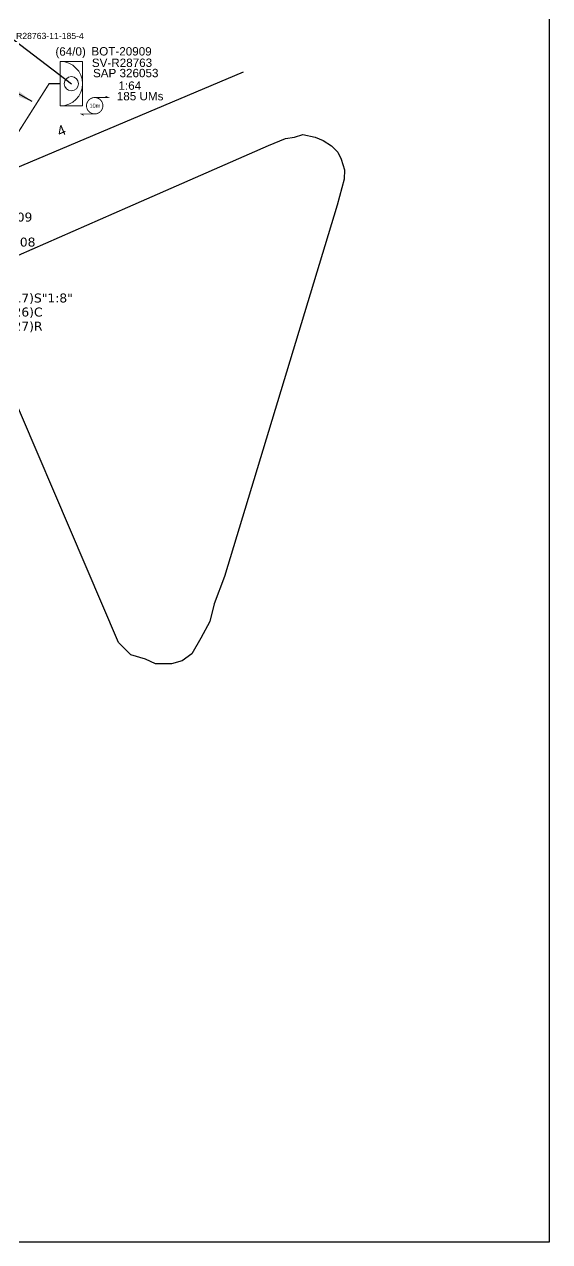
# Model space of a CAD drawing. Header units: metres. Extents: x -1286 to 434, y -500 to 94.
# Drawn here: x -615 to -445.1, y -499.8 to -105.9 of the extents above; entities that cross this region are included whole.
import ezdxf
from ezdxf.enums import TextEntityAlignment as Align

# ---------------------------------------------------------------- set-up
doc = ezdxf.new("R2010")
doc.units = ezdxf.units.M
doc.layers.add("20.0-LEGENDA DOS CDO'S", color=1, linetype='Continuous', lineweight=0)
doc.layers.add('20.1-CDO_INTERIOR', color=1, linetype='Continuous', lineweight=0)
for name, color, linetype in [('20.4-CEOS', 1, 'Continuous'), ('CAP a instalar', 1, 'Continuous'), ('Folga', 1, 'Continuous'), ('label_cabos', 7, 'Continuous'), ('MUB', 252, 'Continuous'), ('surveys', 7, 'Continuous'), ('surveys legendas', 7, 'Continuous')]:
    doc.layers.add(name, color=color, linetype=linetype)
doc.layers.add('DROP DE CLIENTE', color=140, linetype='Continuous', plot=False)
doc.styles.add('ARIAL', font='arial.ttf')
doc.styles.add('siredit', font='verdana.ttf')
doc.linetypes.add('FENCELINE1', pattern='A,0.25,-0.1,[133,ltypeshp.shx,S=0.1,R=0,X=-0.1,Y=0],-0.1,1', length=1.45)
doc.dimstyles.new('CC', dxfattribs={"dimtxt": 0.8, "dimasz": 2, "dimexe": 0.18, "dimexo": 0.0625, "dimgap": 0.09, "dimtad": 0, "dimdec": 0, "dimrnd": 1, "dimzin": 0, "dimdsep": 46, "dimtxsty": 'siredit', "dimblk": 'NONE', "dimcen": 0, "dimse1": 1, "dimse2": 1, "dimsd1": 1, "dimsd2": 1, "dimclrt": 7, "dimadec": 0, "dimazin": 0, "dimtfac": 1, "dimtdec": 0, "dimtofl": 0, "dimtmove": 0, "dimatfit": 3, "dimfxl": 0, "dimtolj": 1, "dimtzin": 0, "dimarcsym": 0})

# ---------------------------------------------------------------- blocks, each defined once
blk = doc.blocks.new('*U43')
at = {"layer": '20.4-CEOS', "color": 7, "style": 'siredit'}
for tag, p in [('FIBRAS_SPLITTER', (0, 0)), ('FIBRAS_TOP_C', (0, -4.13)), ('RESERVA_FINAIS', (0, -5.46))]:
    blk.add_attdef(tag, p, '', height=1.01, dxfattribs=at)
for tag, p, flags in [('ID_ATIVIDADE', (0, -6.77), 3), ('FATOR', (0, -8.09), 1), ('QTDE', (0, -9.4), 1), ('FID', (0, -10.71), 1)]:
    blk.add_attdef(tag, p, '', height=1.01, dxfattribs=dict(at, flags=flags))
blk = doc.blocks.new('_None')
blk = doc.blocks.new('A$C07E14978')
at = {"layer": 'Folga', "color": 0, "const_width": 0.146}
blk.add_lwpolyline([(2.23, 2.92, 1.000012), (2.23, 0.28, 0.999978)], format="xyb", close=True, dxfattribs=at)
at = {"layer": 'Folga', "color": 0, "const_width": 0.137}
for points in [[(2.23, 2.92), (4.42, 2.92), (3.98, 3.13)], [(2.23, 0.28), (0.03, 0.28), (0.47, 0.06)]]:
    blk.add_lwpolyline(points, dxfattribs=at)
at = {"layer": 'Folga', "color": 0}
blk.add_text('10m', height=0.659, dxfattribs=at).set_placement((1.38, 1.27))

msp = doc.modelspace()

# ---------------------------------------------------------------- linework, layer by layer
msp.add_lwpolyline([(-1286.07, -499.81), (-445.07, -499.81), (-445.07, 94.19), (-1286.07, 94.19)], close=True)
at = {"layer": '20.1-CDO_INTERIOR', "color": 1, "lineweight": 18}
msp.add_lwpolyline([(-596.18, -132.28), (-596.19, -117.94), (-603.36, -117.94), (-603.35, -132.29)], close=True, dxfattribs=at)
msp.add_circle((-599.77, -125.11), 2.29, dxfattribs=at)
msp.add_arc((-603.35, -125.12), 7.17, 270.0276, 90.0276, dxfattribs=at)
at = {"layer": 'CAP a instalar', "linetype": 'FENCELINE1', "ltscale": 5, "const_width": 0.4}
msp.add_lwpolyline([(-631.79, -182.86), (-641.64, -179.82), (-606.98, -125.12), (-603.35, -125.12)], dxfattribs=at)
at = {"layer": 'DROP DE CLIENTE'}
msp.add_lwpolyline([(-620.19, -109.56), (-599.77, -125.11)], dxfattribs=at)
at = {"layer": 'MUB', "color": 4}
for points in [[(-1003.53, -423.48), (-1043.35, -332.26), (-544.13, -121.25)], [(-581.55, -165.09), (-535.99, -145.16), (-530.5, -142.82), (-527.64, -142.41), (-524.9, -141.55), (-520.95, -142.41), (-518.3, -143.55), (-515.59, -145.19), (-513.63, -147.29), (-512.46, -149.56), (-511.43, -152.99), (-511.5, -156.05), (-513.83, -164.43), (-550.22, -284.54), (-553.58, -293.37), (-554.96, -299.11)], [(-554.96, -299.11), (-557.91, -304.53), (-560.83, -309.55), (-563.89, -311.82), (-567.39, -312.88), (-572.51, -312.81), (-575.81, -311.37), (-580.52, -309.89), (-584.5, -305.94), (-631.5, -196.11), (-633.7, -189.86), (-628.17, -186.18), (-616.86, -180.58), (-581.55, -165.09)]]:
    msp.add_lwpolyline(points, dxfattribs=at)

# ---------------------------------------------------------------- block references
at = {"layer": '20.4-CEOS', "color": 0, "lineweight": 0}
ref = msp.add_blockref('*U43', (-631.57, -195.91), dxfattribs=dict(at, xscale=2.868326921779038, yscale=2.868326921779038, zscale=2.868326921779038))
ref.add_attrib('FIBRAS_SPLITTER', '(115-117)S"1:8"', (-631.57, -195.91), dxfattribs={"color": 7, "height": 2.8961, "style": 'siredit'})
ref.add_attrib('FIBRAS_TOP_C', '(118-126)C', (-631.57, -200.45), dxfattribs={"color": 7, "height": 2.896, "style": 'siredit'})
ref.add_attrib('RESERVA_FINAIS', '(127-127)R', (-631.57, -205.03), dxfattribs={"color": 7, "height": 2.896, "style": 'siredit'})
at = {"layer": 'Folga', "xscale": 2.006958307478562, "yscale": 2.006958307478562, "zscale": 2.006958307478562}
msp.add_blockref('A$C07E14978', (-596.7, -135.46), dxfattribs=at)

# ---------------------------------------------------------------- texts
at = {"layer": "20.0-LEGENDA DOS CDO'S", "color": 1, "style": 'ARIAL'}
msp.add_text('(64/0)', height=2.7, rotation=0.0828, dxfattribs=at).set_placement((-600.01, -116.04), align=Align.CENTER)
for s, rotation, p in [('BOT-20909', 359.9372, (-593.29, -115.98)), ('SV-R28763', 0.0828, (-593.14, -119.71)), ('SAP 326053', 0.0828, (-592.78, -123.04)), ('1:64', 0.0828, (-584.53, -127.09)), ('185 UMs', 0.0828, (-585.08, -130.51))]:
    msp.add_text(s, height=2.7, rotation=rotation, dxfattribs=at).set_placement(p)
at = {"layer": '20.4-CEOS', "color": 7, "style": 'siredit'}
for s, p in [('CEOS-209', (-622.36, -166.82)), ('SAP 321408', (-623.42, -174.91))]:
    msp.add_text(s, height=2.896, dxfattribs=at).set_placement(p, align=Align.TOP_CENTER)
at = {"layer": 'surveys', "style": 'ARIAL'}
msp.add_text('4', height=3.3, rotation=23.457, dxfattribs=at).set_placement((-603.01, -140.29), align=Align.MIDDLE_CENTER)
at = {"layer": 'surveys legendas', "color": 0, "style": 'ARIAL'}
msp.add_text('R28763-11-185-4', height=2, dxfattribs=at).set_placement((-617.66, -110.66))

# ---------------------------------------------------------------- leaders
at = {"layer": 'label_cabos'}
msp.add_leader([(-612.46, -130.91), (-628.15, -122.18)], dimstyle='CC', override={"dimasz": 25, "dimgap": 0.09, "dimtad": 0}, dxfattribs=at)

doc.saveas('drawing.dxf')
